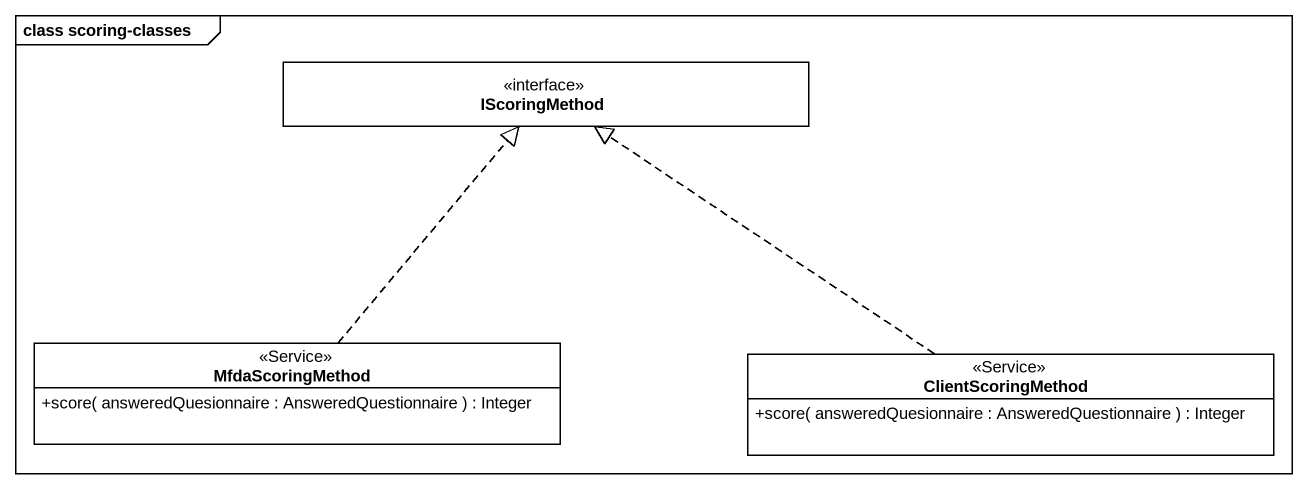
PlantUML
@startuml
mainframe class scoring-classes
hide circle
hide empty members
skinparam classAttributeIconSize 0
interface IScoringMethod
class MfdaScoringMethod <<Service>> {
  +score( answeredQuesionnaire : AnsweredQuestionnaire ) : Integer
}
class ClientScoringMethod <<Service>> {
  +score( answeredQuesionnaire : AnsweredQuestionnaire ) : Integer
}
MfdaScoringMethod .up.|> IScoringMethod
ClientScoringMethod .up.|> IScoringMethod
@enduml
